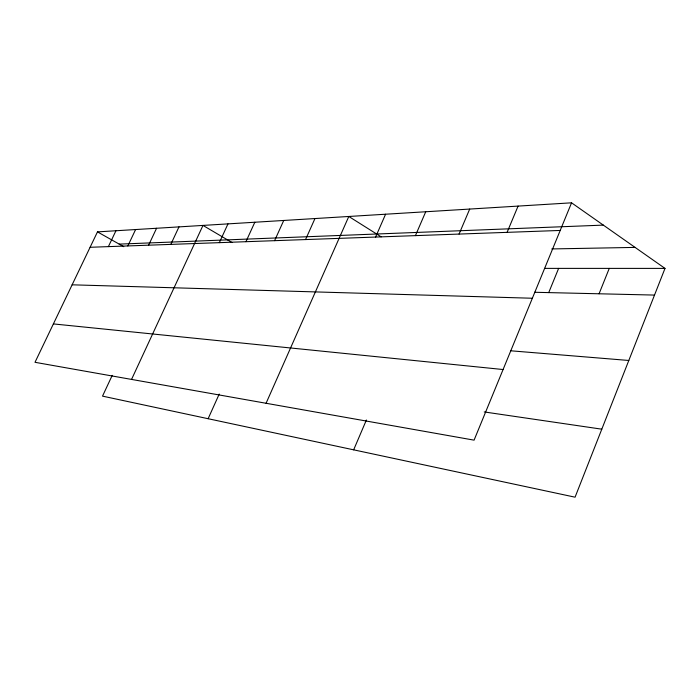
<?xml version="1.0" encoding="UTF-8"?>
<svg xmlns="http://www.w3.org/2000/svg" width="700" height="700" viewBox="0 0 700 700"><rect width="100%" height="100%" fill="white"/><g stroke="black" fill="none" stroke-linecap="round" stroke-linejoin="round"><path stroke-width="1.05" d="M571.559 202.816L474.075 440.151L35 362.303L97.475 231.884L571.559 202.816L665 268.398L575.067 497.184L102.524 396.13L112.227 375.358M599.069 293.781L609.262 268.389M548.73 292.609L558.626 268.389M507.089 232.356L518.079 206.097M459.06 234.071L469.7 209.064M353.649 449.838L366.398 420.009M415.415 235.638L425.731 211.759M375.594 237.064L385.586 214.218M266.07 403.27L348.801 216.475L381.168 236.854M305.55 239.566L314.965 218.549M208.127 418.714L219.214 394.082M274.592 240.678L283.736 220.465M245.936 241.701L254.818 222.241M219.336 242.655L227.973 223.886M131.548 379.418L202.982 225.418L232.085 242.568M170.8 244.396L178.981 226.888M148.61 245.184L156.572 228.261M127.846 245.928L135.607 229.547M108.386 246.627L115.946 230.755M119.192 244.116L603.33 225.111M90.099 247.284L560.21 230.449M551.793 248.938L635.084 247.398M544.661 268.38L665 268.398M534.52 292.276L654.517 295.076M72.118 284.812L532.359 298.244M510.492 350.77L628.81 360.474M53.384 323.916L503.081 369.53M484.242 411.941L601.799 429.179M97.475 231.884L123.778 246.697"/></g></svg>
